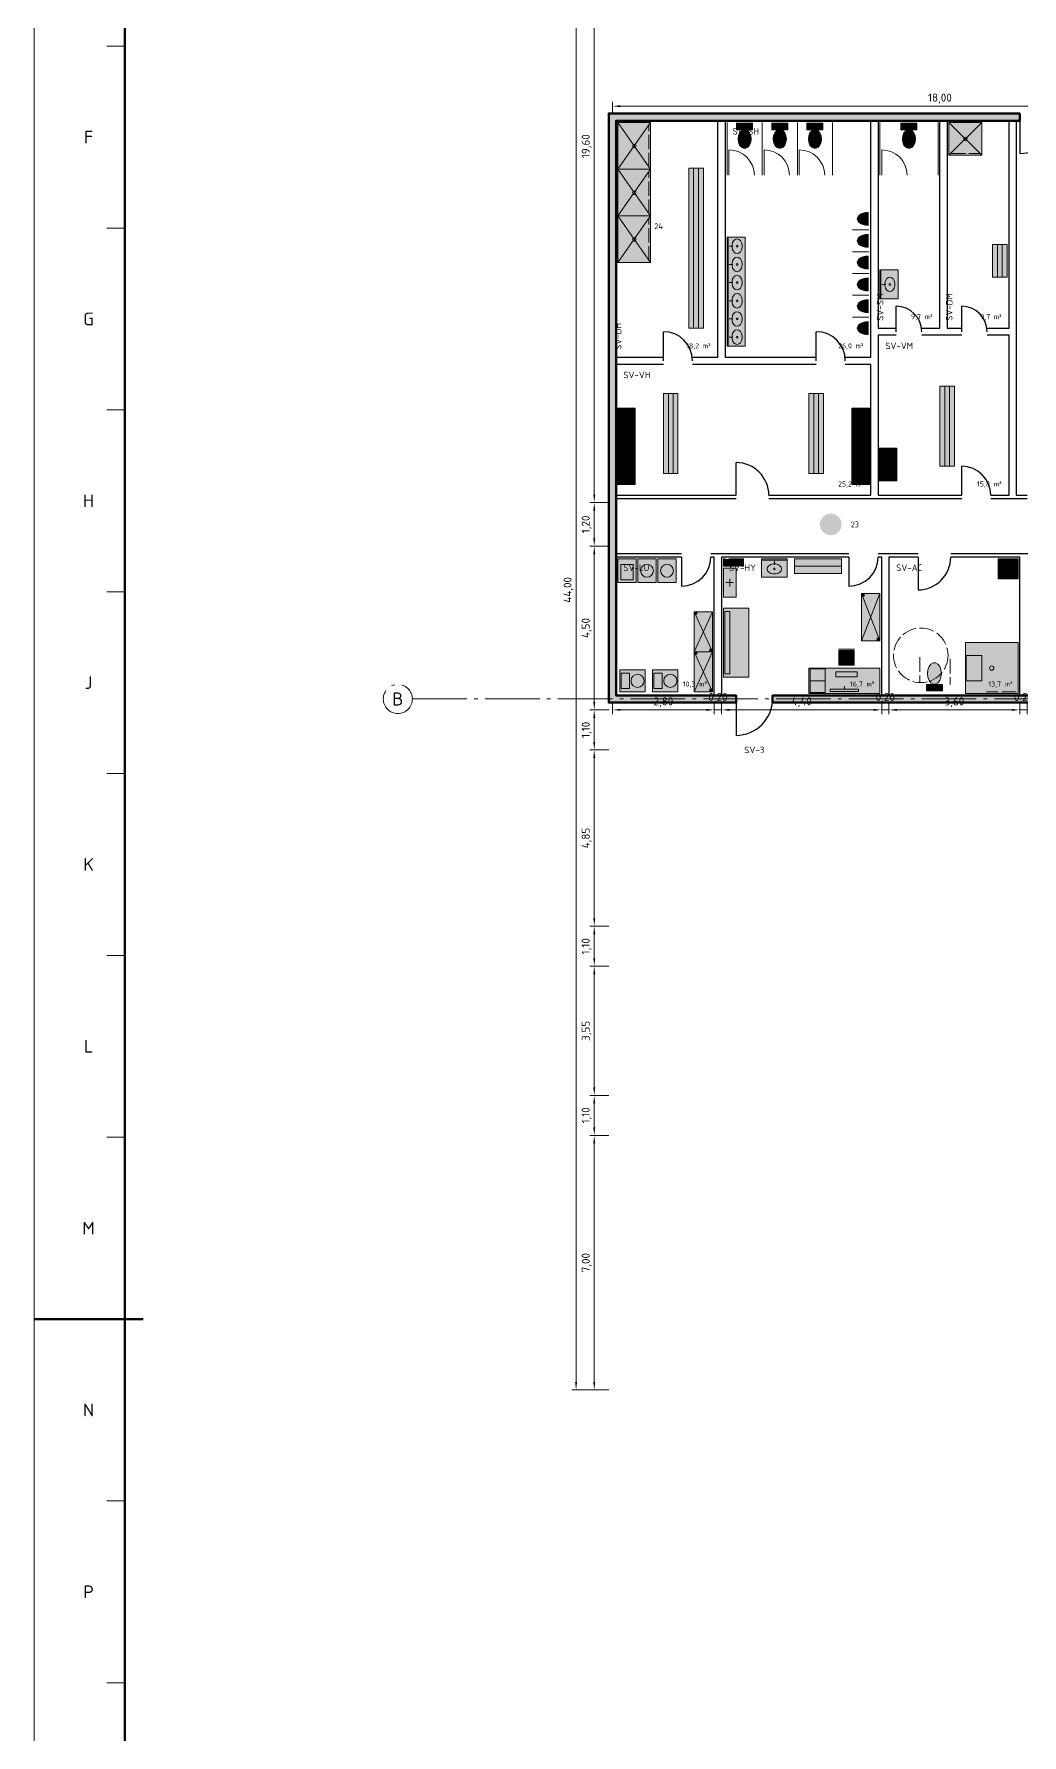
# Model space of a CAD drawing. Header units: millimetres. Extents: x 0 to 1682, y 0 to 1189.
# Drawn here: x 0 to 271.6, y 480.1 to 947.9 of the extents above; entities that cross this region are included whole.
import ezdxf
from ezdxf.enums import TextEntityAlignment as Align

# ---------------------------------------------------------------- set-up
doc = ezdxf.new("R2010")
doc.units = ezdxf.units.MM
doc.linetypes.add('IRAM-E-TRAZOS', pattern=[5, 4, -1])
doc.linetypes.add('IRAM-F-TRAZO-PUNTO', pattern=[20, 15, -2, 1, -2])
for name, color, linetype, lineweight in [('06-TEXTO', 7, 'CONTINUOUS', 25), ('07-RECUADRO', 7, 'CONTINUOUS', 70), ('08-FINA', 5, 'CONTINUOUS', 18), ('A-ABERTURA', 7, 'CONTINUOUS', 25), ('A-COTA', 7, 'CONTINUOUS', 18), ('A-EJE', 1, 'IRAM-F-TRAZO-PUNTO', 18), ('A-EQUIPO-FINO', 8, 'CONTINUOUS', 13), ('A-EQUIPO-OCULTO', 8, 'IRAM-E-TRAZOS', 13), ('A-EQUIPO-RELLENO', 9, 'CONTINUOUS', 13), ('A-LOCAL', 7, 'CONTINUOUS', 25), ('A-MURO', 7, 'CONTINUOUS', 50), ('A-SEGURIDAD', 1, 'IRAM-E-TRAZOS', 18), ('A-TEXTO', 7, 'CONTINUOUS', 18), ('S-INCENDIO', 1, 'CONTINUOUS', 25)]:
    doc.layers.add(name, color=color, linetype=linetype, lineweight=lineweight)
doc.layers.add('A-MOBILIARIO', color=8, linetype='CONTINUOUS', lineweight=18, true_color=0x50505a)
doc.styles.add('ISO3098', font='isocpeur.ttf')
doc.dimstyles.new('FLAMA-IRAM', dxfattribs={"dimtxt": 3.5, "dimasz": 3.5, "dimexe": 2, "dimexo": 1.5, "dimgap": 1, "dimtad": 1, "dimdec": 1, "dimtxsty": 'ISO3098', "dimblk": 'IRAM_FLECHA', "dimblk1": 'IRAM_FLECHA', "dimblk2": 'IRAM_FLECHA', "dimcen": 2.5, "dimclrd": 3, "dimclre": 3, "dimclrt": 3, "dimazin": 3, "dimtfac": 1, "dimtmove": 0, "dimatfit": 3, "dimlwd": 18, "dimlwe": 18})

# ---------------------------------------------------------------- blocks, each defined once
blk = doc.blocks.new('IRAM_FLECHA')
blk.add_solid([(0, 0), (-1, 0.125), (-1, -0.125)])

msp = doc.modelspace()

# ---------------------------------------------------------------- hatches: boundary and pattern name
at = {"layer": 'A-EQUIPO-RELLENO', "true_color": 0xc8e1fa}
h = msp.add_hatch(color=7, dxfattribs=at)
h.dxf.hatch_style = 1
h.paths.add_polyline_path([(169.5, 910.667), (169.5, 923.5), (160.5, 923.5), (160.5, 910.667)])
at = {"layer": 'A-EQUIPO-RELLENO', "true_color": 0xf8f8fc}
h = msp.add_hatch(color=7, dxfattribs=at)
h.dxf.hatch_style = 1
h.paths.add_polyline_path([(193.133, 921.5), (197.533, 921.5), (197.533, 923.3), (193.133, 923.3)])
h = msp.add_hatch(color=7, dxfattribs=at)
h.dxf.hatch_style = 1
h.paths.add_polyline_path([(197.133, 919), (197.025, 919.889), (196.712, 920.671), (196.233, 921.252), (195.646, 921.561), (195.021, 921.561), (194.433, 921.252), (193.954, 920.671), (193.642, 919.889), (193.533, 919), (193.642, 918.111), (193.954, 917.329), (194.433, 916.748), (195.021, 916.439), (195.646, 916.439), (196.233, 916.748), (196.712, 917.329), (197.025, 918.111), (197.133, 919)])
h = msp.add_hatch(color=7, dxfattribs=at)
h.dxf.hatch_style = 1
h.paths.add_polyline_path([(202.8, 921.5), (207.2, 921.5), (207.2, 923.3), (202.8, 923.3)])
h = msp.add_hatch(color=7, dxfattribs=at)
h.dxf.hatch_style = 1
h.paths.add_polyline_path([(206.8, 919), (206.691, 919.889), (206.379, 920.671), (205.9, 921.252), (205.313, 921.561), (204.687, 921.561), (204.1, 921.252), (203.621, 920.671), (203.309, 919.889), (203.2, 919), (203.309, 918.111), (203.621, 917.329), (204.1, 916.748), (204.687, 916.439), (205.313, 916.439), (205.9, 916.748), (206.379, 917.329), (206.691, 918.111), (206.8, 919)])
h = msp.add_hatch(color=7, dxfattribs=at)
h.dxf.hatch_style = 1
h.paths.add_polyline_path([(212.467, 921.5), (216.867, 921.5), (216.867, 923.3), (212.467, 923.3)])
h = msp.add_hatch(color=7, dxfattribs=at)
h.dxf.hatch_style = 1
h.paths.add_polyline_path([(216.467, 919), (216.358, 919.889), (216.046, 920.671), (215.567, 921.252), (214.979, 921.561), (214.354, 921.561), (213.767, 921.252), (213.288, 920.671), (212.975, 919.889), (212.867, 919), (212.975, 918.111), (213.288, 917.329), (213.767, 916.748), (214.354, 916.439), (214.979, 916.439), (215.567, 916.748), (216.046, 917.329), (216.358, 918.111), (216.467, 919)])
h = msp.add_hatch(color=7, dxfattribs=at)
h.dxf.hatch_style = 1
h.paths.add_polyline_path([(238.3, 921.5), (242.7, 921.5), (242.7, 923.3), (238.3, 923.3)])
h = msp.add_hatch(color=7, dxfattribs=at)
h.dxf.hatch_style = 1
h.paths.add_polyline_path([(242.3, 919), (242.191, 919.889), (241.879, 920.671), (241.4, 921.252), (240.813, 921.561), (240.187, 921.561), (239.6, 921.252), (239.121, 920.671), (238.809, 919.889), (238.7, 919), (238.809, 918.111), (239.121, 917.329), (239.6, 916.748), (240.187, 916.439), (240.813, 916.439), (241.4, 916.748), (241.879, 917.329), (242.191, 918.111), (242.3, 919)])
at = {"layer": 'A-EQUIPO-RELLENO', "true_color": 0xc8e1fa}
h = msp.add_hatch(color=7, dxfattribs=at)
h.dxf.hatch_style = 1
h.paths.add_polyline_path([(251.5, 914.5), (260.5, 914.5), (260.5, 923.5), (251.5, 923.5)])
h = msp.add_hatch(color=7, dxfattribs=at)
h.dxf.hatch_style = 1
h.paths.add_polyline_path([(169.5, 897.833), (169.5, 910.667), (160.5, 910.667), (160.5, 897.833)])
at = {"layer": 'A-EQUIPO-RELLENO', "true_color": 0xeedec0}
h = msp.add_hatch(color=7, dxfattribs=at)
h.dxf.hatch_style = 1
h.paths.add_polyline_path([(180, 911), (180, 867), (184, 867), (184, 911)])
at = {"layer": 'A-EQUIPO-RELLENO', "true_color": 0xf8f8fc}
h = msp.add_hatch(color=7, dxfattribs=at)
h.dxf.hatch_style = 1
h.paths.add_polyline_path([(229.3, 895.2), (228.524, 895.261), (227.8, 895.441), (227.179, 895.727), (226.702, 896.1), (226.402, 896.534), (226.3, 897), (226.402, 897.466), (226.702, 897.9), (227.179, 898.273), (227.8, 898.559), (228.524, 898.739), (229.3, 898.8)])
at = {"layer": 'A-EQUIPO-RELLENO', "true_color": 0xc8e1fa}
h = msp.add_hatch(color=7, dxfattribs=at)
h.dxf.hatch_style = 1
h.paths.add_polyline_path([(169.5, 885), (169.5, 897.833), (160.5, 897.833), (160.5, 885)])
at = {"layer": 'A-EQUIPO-RELLENO', "true_color": 0xf8f8fc}
h = msp.add_hatch(color=7, dxfattribs=at)
h.dxf.hatch_style = 1
h.paths.add_polyline_path([(195.5, 862), (195.5, 892), (190.5, 892), (190.5, 862)])
h = msp.add_hatch(color=7, dxfattribs=at)
h.dxf.hatch_style = 1
h.paths.add_polyline_path([(229.3, 889.2), (228.524, 889.261), (227.8, 889.441), (227.179, 889.727), (226.702, 890.1), (226.402, 890.534), (226.3, 891), (226.402, 891.466), (226.702, 891.9), (227.179, 892.273), (227.8, 892.559), (228.524, 892.739), (229.3, 892.8)])
at = {"layer": 'A-EQUIPO-RELLENO', "true_color": 0xeedec0}
h = msp.add_hatch(color=7, dxfattribs=at)
h.dxf.hatch_style = 1
h.paths.add_polyline_path([(263.5, 890), (263.5, 881), (267.5, 881), (267.5, 890)])
at = {"layer": 'A-EQUIPO-RELLENO', "true_color": 0xf8f8fc}
h = msp.add_hatch(color=7, dxfattribs=at)
h.dxf.hatch_style = 1
h.paths.add_polyline_path([(229.3, 883.2), (228.524, 883.261), (227.8, 883.441), (227.179, 883.727), (226.702, 884.1), (226.402, 884.534), (226.3, 885), (226.402, 885.466), (226.702, 885.9), (227.179, 886.273), (227.8, 886.559), (228.524, 886.739), (229.3, 886.8)])
h = msp.add_hatch(color=7, dxfattribs=at)
h.dxf.hatch_style = 1
h.paths.add_polyline_path([(229.3, 877.2), (228.524, 877.261), (227.8, 877.441), (227.179, 877.727), (226.702, 878.1), (226.402, 878.534), (226.3, 879), (226.402, 879.466), (226.702, 879.9), (227.179, 880.273), (227.8, 880.559), (228.524, 880.739), (229.3, 880.8)])
h = msp.add_hatch(color=7, dxfattribs=at)
h.dxf.hatch_style = 1
h.paths.add_polyline_path([(237.5, 875), (237.5, 883), (232.5, 883), (232.5, 875)])
h = msp.add_hatch(color=7, dxfattribs=at)
h.dxf.hatch_style = 1
h.paths.add_polyline_path([(229.3, 871.2), (228.524, 871.261), (227.8, 871.441), (227.179, 871.727), (226.702, 872.1), (226.402, 872.534), (226.3, 873), (226.402, 873.466), (226.702, 873.9), (227.179, 874.273), (227.8, 874.559), (228.524, 874.739), (229.3, 874.8)])
h = msp.add_hatch(color=7, dxfattribs=at)
h.dxf.hatch_style = 1
h.paths.add_polyline_path([(229.3, 865.2), (228.524, 865.261), (227.8, 865.441), (227.179, 865.727), (226.702, 866.1), (226.402, 866.534), (226.3, 867), (226.402, 867.466), (226.702, 867.9), (227.179, 868.273), (227.8, 868.559), (228.524, 868.739), (229.3, 868.8)])
at = {"layer": 'A-EQUIPO-RELLENO', "true_color": 0xeedec0}
h = msp.add_hatch(color=7, dxfattribs=at)
h.dxf.hatch_style = 1
h.paths.add_polyline_path([(177, 827), (177, 849), (173, 849), (173, 827)])
h = msp.add_hatch(color=7, dxfattribs=at)
h.dxf.hatch_style = 1
h.paths.add_polyline_path([(213, 849), (213, 827), (217, 827), (217, 849)])
h = msp.add_hatch(color=7, dxfattribs=at)
h.dxf.hatch_style = 1
h.paths.add_polyline_path([(249, 851), (249, 829), (253, 829), (253, 851)])
at = {"layer": 'A-EQUIPO-RELLENO', "true_color": 0xeeeeee}
h = msp.add_hatch(color=7, dxfattribs=at)
h.dxf.hatch_style = 1
h.paths.add_polyline_path([(165.2, 842), (165.2, 845), (160.2, 845), (160.2, 842)])
h = msp.add_hatch(color=7, dxfattribs=at)
h.dxf.hatch_style = 1
h.paths.add_polyline_path([(165.2, 839), (165.2, 842), (160.2, 842), (160.2, 839)])
h = msp.add_hatch(color=7, dxfattribs=at)
h.dxf.hatch_style = 1
h.paths.add_polyline_path([(224.8, 845), (224.8, 842), (229.8, 842), (229.8, 845)])
h = msp.add_hatch(color=7, dxfattribs=at)
h.dxf.hatch_style = 1
h.paths.add_polyline_path([(224.8, 842), (224.8, 839), (229.8, 839), (229.8, 842)])
h = msp.add_hatch(color=7, dxfattribs=at)
h.dxf.hatch_style = 1
h.paths.add_polyline_path([(165.2, 836), (165.2, 839), (160.2, 839), (160.2, 836)])
h = msp.add_hatch(color=7, dxfattribs=at)
h.dxf.hatch_style = 1
h.paths.add_polyline_path([(224.8, 839), (224.8, 836), (229.8, 836), (229.8, 839)])
h = msp.add_hatch(color=7, dxfattribs=at)
h.dxf.hatch_style = 1
h.paths.add_polyline_path([(165.2, 833), (165.2, 836), (160.2, 836), (160.2, 833)])
h = msp.add_hatch(color=7, dxfattribs=at)
h.dxf.hatch_style = 1
h.paths.add_polyline_path([(165.2, 830), (165.2, 833), (160.2, 833), (160.2, 830)])
h = msp.add_hatch(color=7, dxfattribs=at)
h.dxf.hatch_style = 1
h.paths.add_polyline_path([(224.8, 836), (224.8, 833), (229.8, 833), (229.8, 836)])
h = msp.add_hatch(color=7, dxfattribs=at)
h.dxf.hatch_style = 1
h.paths.add_polyline_path([(224.8, 833), (224.8, 830), (229.8, 830), (229.8, 833)])
h = msp.add_hatch(color=7, dxfattribs=at)
h.dxf.hatch_style = 1
h.paths.add_polyline_path([(237.2, 831), (237.2, 834), (232.2, 834), (232.2, 831)])
h = msp.add_hatch(color=7, dxfattribs=at)
h.dxf.hatch_style = 1
h.paths.add_polyline_path([(165.2, 827), (165.2, 830), (160.2, 830), (160.2, 827)])
h = msp.add_hatch(color=7, dxfattribs=at)
h.dxf.hatch_style = 1
h.paths.add_polyline_path([(224.8, 830), (224.8, 827), (229.8, 827), (229.8, 830)])
h = msp.add_hatch(color=7, dxfattribs=at)
h.dxf.hatch_style = 1
h.paths.add_polyline_path([(237.2, 828), (237.2, 831), (232.2, 831), (232.2, 828)])
h = msp.add_hatch(color=7, dxfattribs=at)
h.dxf.hatch_style = 1
h.paths.add_polyline_path([(237.2, 825), (237.2, 828), (232.2, 828), (232.2, 825)])
h = msp.add_hatch(color=7, dxfattribs=at)
h.dxf.hatch_style = 1
h.paths.add_polyline_path([(165.2, 824), (165.2, 827), (160.2, 827), (160.2, 824)])
h = msp.add_hatch(color=7, dxfattribs=at)
h.dxf.hatch_style = 1
h.paths.add_polyline_path([(224.8, 827), (224.8, 824), (229.8, 824), (229.8, 827)])
at = {"layer": 'A-EQUIPO-RELLENO', "true_color": 0xf8f8fc}
h = msp.add_hatch(color=7, dxfattribs=at)
h.dxf.hatch_style = 1
h.paths.add_polyline_path([(160.5, 797), (165.5, 797), (165.5, 803.5), (160.5, 803.5)])
at = {"layer": 'A-EQUIPO-RELLENO', "true_color": 0xffffff}
h = msp.add_hatch(color=7, dxfattribs=at)
h.dxf.hatch_style = 1
h.paths.add_polyline_path([(166, 797), (171, 797), (171, 803.5), (166, 803.5)])
h = msp.add_hatch(color=7, dxfattribs=at)
h.dxf.hatch_style = 1
h.paths.add_polyline_path([(171.5, 797), (176.5, 797), (176.5, 803.5), (171.5, 803.5)])
at = {"layer": 'A-EQUIPO-RELLENO', "true_color": 0xd6ecd6}
h = msp.add_hatch(color=7, dxfattribs=at)
h.dxf.hatch_style = 1
h.paths.add_polyline_path([(195, 801.5), (195, 803.5), (189.5, 803.5), (189.5, 801.5)])
h = msp.add_hatch(color=7, dxfattribs=at)
h.dxf.hatch_style = 1
h.paths.add_polyline_path([(193, 793), (193, 801), (189.5, 801), (189.5, 793)])
at = {"layer": 'A-EQUIPO-RELLENO', "true_color": 0xf8f8fc}
h = msp.add_hatch(color=7, dxfattribs=at)
h.dxf.hatch_style = 1
h.paths.add_polyline_path([(200, 798.5), (207, 798.5), (207, 803.5), (200, 803.5)])
at = {"layer": 'A-EQUIPO-RELLENO', "true_color": 0xeeeeee}
h = msp.add_hatch(color=7, dxfattribs=at)
h.dxf.hatch_style = 1
h.paths.add_polyline_path([(209, 799.5), (222, 799.5), (222, 803.5), (209, 803.5)])
at = {"layer": 'A-EQUIPO-RELLENO', "true_color": 0xf8f8fc}
h = msp.add_hatch(color=7, dxfattribs=at)
h.dxf.hatch_style = 1
h.paths.add_polyline_path([(265, 798), (270.5, 798), (270.5, 803.5), (265, 803.5)])
at = {"layer": 'A-EQUIPO-RELLENO', "true_color": 0xeeeeee}
h = msp.add_hatch(color=7, dxfattribs=at)
h.dxf.hatch_style = 1
h.paths.add_polyline_path([(227.5, 794), (227.5, 781), (232.5, 781), (232.5, 794)])
at = {"layer": 'A-EQUIPO-RELLENO', "true_color": 0x969ba0}
h = msp.add_hatch(color=7, dxfattribs=at)
h.dxf.hatch_style = 1
h.paths.add_polyline_path([(227.6, 793.9), (227.6, 793.3), (228.2, 793.3), (228.2, 793.9)])
at = {"layer": 'A-EQUIPO-RELLENO', "true_color": 0xeeeeee}
h = msp.add_hatch(color=7, dxfattribs=at)
h.dxf.hatch_style = 1
h.paths.add_polyline_path([(181.5, 789), (181.5, 778), (186.5, 778), (186.5, 789)])
at = {"layer": 'A-EQUIPO-RELLENO', "true_color": 0x969ba0}
h = msp.add_hatch(color=7, dxfattribs=at)
h.dxf.hatch_style = 1
h.paths.add_polyline_path([(181.6, 788.9), (181.6, 788.3), (182.2, 788.3), (182.2, 788.9)])
at = {"layer": 'A-EQUIPO-RELLENO', "true_color": 0xffffff}
h = msp.add_hatch(color=7, dxfattribs=at)
h.dxf.hatch_style = 1
h.paths.add_polyline_path([(196.5, 771), (196.5, 790), (189.5, 790), (189.5, 771)])
at = {"layer": 'A-EQUIPO-RELLENO', "true_color": 0x969ba0}
h = msp.add_hatch(color=7, dxfattribs=at)
h.dxf.hatch_style = 1
h.paths.add_polyline_path([(231.8, 781.7), (231.8, 781.1), (232.4, 781.1), (232.4, 781.7)])
at = {"layer": 'A-EQUIPO-RELLENO', "true_color": 0xeeeeee}
h = msp.add_hatch(color=7, dxfattribs=at)
h.dxf.hatch_style = 1
h.paths.add_polyline_path([(181.5, 778), (181.5, 767), (186.5, 767), (186.5, 778)])
at = {"layer": 'A-EQUIPO-RELLENO', "true_color": 0x969ba0}
h = msp.add_hatch(color=7, dxfattribs=at)
h.dxf.hatch_style = 1
h.paths.add_polyline_path([(181.6, 777.9), (181.6, 777.3), (182.2, 777.3), (182.2, 777.9)])
h = msp.add_hatch(color=7, dxfattribs=at)
h.dxf.hatch_style = 1
h.paths.add_polyline_path([(185.8, 778.7), (185.8, 778.1), (186.4, 778.1), (186.4, 778.7)])
at = {"layer": 'A-EQUIPO-RELLENO', "true_color": 0xd6e2f0}
h = msp.add_hatch(color=7, dxfattribs=at)
h.dxf.hatch_style = 1
h.paths.add_polyline_path([(221.235, 778.3), (225.435, 778.3), (225.435, 774.3), (221.235, 774.3)])
at = {"layer": 'A-EQUIPO-RELLENO', "true_color": 0xc8e1fa}
h = msp.add_hatch(color=7, dxfattribs=at)
h.dxf.hatch_style = 1
h.paths.add_polyline_path([(270.5, 780.5), (256, 780.5), (256, 766.5), (270.5, 766.5)])
at = {"layer": 'A-EQUIPO-RELLENO', "true_color": 0xfff0c8}
h = msp.add_hatch(color=7, dxfattribs=at)
h.dxf.hatch_style = 1
h.paths.add_polyline_path([(168, 773), (161, 773), (161, 767), (168, 767)])
h = msp.add_hatch(color=7, dxfattribs=at)
h.dxf.hatch_style = 1
h.paths.add_polyline_path([(177, 773), (170, 773), (170, 767), (177, 767)])
at = {"layer": 'A-EQUIPO-RELLENO', "true_color": 0xeedec0}
h = msp.add_hatch(color=7, dxfattribs=at)
h.dxf.hatch_style = 1
h.paths.add_polyline_path([(232.5, 773.5), (213, 773.5), (213, 766.5), (232.5, 766.5)])
at = {"layer": 'A-EQUIPO-RELLENO', "true_color": 0xf8f8fc}
h = msp.add_hatch(color=7, dxfattribs=at)
h.dxf.hatch_style = 1
h.paths.add_polyline_path([(245.6, 772), (245.715, 770.974), (246.045, 770.072), (246.55, 769.402), (247.17, 769.046), (247.83, 769.046), (248.45, 769.402), (248.955, 770.072), (249.285, 770.974), (249.4, 772), (249.285, 773.026), (248.955, 773.928), (248.45, 774.598), (247.83, 774.954), (247.17, 774.954), (246.55, 774.598), (246.045, 773.928), (245.715, 773.026), (245.6, 772)])
at = {"layer": 'A-EQUIPO-RELLENO', "true_color": 0x969ba0}
h = msp.add_hatch(color=7, dxfattribs=at)
h.dxf.hatch_style = 1
h.paths.add_polyline_path([(185.8, 767.7), (185.8, 767.1), (186.4, 767.1), (186.4, 767.7)])
at = {"layer": 'A-EQUIPO-RELLENO', "true_color": 0xf8f8fc}
h = msp.add_hatch(color=7, dxfattribs=at)
h.dxf.hatch_style = 1
h.paths.add_polyline_path([(249.7, 769), (245.3, 769), (245.3, 767.2), (249.7, 767.2)])
at = {"layer": 'A-MURO', "true_color": 0x464646}
h = msp.add_hatch(color=7, dxfattribs=at)
h.dxf.hatch_style = 1
h.paths.add_polyline_path([(271, 926), (271, 924), (160, 924), (160, 766), (193, 766), (193, 764), (158, 764), (158, 926)])
h = msp.add_hatch(color=7, dxfattribs=at)
h.dxf.hatch_style = 1
h.paths.add_polyline_path([(297, 766), (297, 764), (203, 764), (203, 766)])
at = {"layer": 'S-INCENDIO', "true_color": 0xd20000}
h = msp.add_hatch(color=7, dxfattribs=at)
h.dxf.hatch_style = 1
h.paths.add_polyline_path([(168, 895), (167.772, 896.148), (167.121, 897.121), (166.148, 897.772), (165, 898), (163.852, 897.772), (162.879, 897.121), (162.228, 896.148), (162, 895), (162.228, 893.852), (162.879, 892.879), (163.852, 892.228), (165, 892), (166.148, 892.228), (167.121, 892.879), (167.772, 893.852)])
h = msp.add_hatch(color=7, dxfattribs=at)
h.dxf.hatch_style = 1
h.paths.add_polyline_path([(222, 813), (221.772, 814.148), (221.121, 815.121), (220.148, 815.772), (219, 816), (217.852, 815.772), (216.879, 815.121), (216.228, 814.148), (216, 813), (216.228, 811.852), (216.879, 810.879), (217.852, 810.228), (219, 810), (220.148, 810.228), (221.121, 810.879), (221.772, 811.852)])

# ---------------------------------------------------------------- linework, layer by layer
at = {"layer": '07-RECUADRO'}
msp.add_line((0, 594.5), (30, 594.5), dxfattribs=at)
msp.add_lwpolyline([(25, 10), (1672, 10), (1672, 1179), (25, 1179)], close=True, dxfattribs=at)
at = {"layer": '08-FINA'}
for p, q in [((25, 944.5), (20, 944.5)), ((25, 894.5), (20, 894.5)), ((25, 844.5), (20, 844.5)), ((25, 794.5), (20, 794.5)), ((25, 744.5), (20, 744.5)), ((25, 694.5), (20, 694.5)), ((25, 644.5), (20, 644.5)), ((25, 544.5), (20, 544.5)), ((25, 494.5), (20, 494.5))]:
    msp.add_line(p, q, dxfattribs=at)
msp.add_lwpolyline([(0, 0), (1682, 0), (1682, 1189), (0, 1189)], close=True, dxfattribs=at)
at = {"layer": 'A-ABERTURA'}
for p, q in [((271, 925), (271, 915)), ((237, 866), (237, 873)), ((255, 866), (255, 873)), ((173, 858), (173, 866)), ((215, 858), (215, 866)), ((193, 821), (193, 830)), ((255, 821), (255, 829)), ((178, 804), (178, 796)), ((224, 804), (224, 796)), ((243, 804), (243, 795)), ((193, 765), (193, 755))]:
    msp.add_line(p, q, dxfattribs=at)
for centre, radius, start, end in [((271, 925), 10, 270, 360), ((237, 866), 7, 0, 90), ((255, 866), 7, 0, 90), ((173, 858), 8, 0, 90), ((215, 858), 8, 0, 90), ((193, 821), 9, 0, 90), ((255, 821), 8, 0, 90), ((178, 804), 8, 270, 360), ((224, 804), 8, 270, 360), ((243, 804), 9, 270, 360), ((193, 765), 10, 270, 360)]:
    msp.add_arc(centre, radius, start, end, dxfattribs=at)
at = {"layer": 'A-EJE'}
msp.add_line((104, 765), (1264, 765), dxfattribs=at)
msp.add_circle((100, 765), 4, dxfattribs=at)
at = {"layer": 'A-EQUIPO-FINO'}
for p, q in [((169.5, 910.667), (160.5, 923.5)), ((160.5, 910.667), (169.5, 923.5)), ((251.5, 914.5), (260.5, 923.5)), ((251.5, 923.5), (260.5, 914.5)), ((191, 909), (191, 916)), ((200.667, 909), (200.667, 916)), ((210.333, 909), (210.333, 916)), ((233, 909), (233, 916)), ((169.5, 897.833), (160.5, 910.667)), ((160.5, 897.833), (169.5, 910.667)), ((181.32, 910.8), (181.32, 867.2)), ((182.64, 910.8), (182.64, 867.2)), ((169.5, 885), (160.5, 897.833)), ((160.5, 885), (169.5, 897.833)), ((190.8, 862), (190.8, 892)), ((192.1, 889.5), (191.1, 889.5)), ((264.82, 889.8), (264.82, 881.2)), ((266.14, 889.8), (266.14, 881.2)), ((192.1, 884.5), (191.1, 884.5)), ((192.1, 879.5), (191.1, 879.5)), ((232.8, 875), (232.8, 883)), ((234.1, 879), (233.1, 879)), ((192.1, 874.5), (191.1, 874.5)), ((192.1, 869.5), (191.1, 869.5)), ((192.1, 864.5), (191.1, 864.5)), ((174.36, 827.2), (174.36, 848.8)), ((175.68, 827.2), (175.68, 848.8)), ((214.32, 848.8), (214.32, 827.2)), ((215.64, 848.8), (215.64, 827.2)), ((250.32, 850.8), (250.32, 829.2)), ((251.64, 850.8), (251.64, 829.2)), ((161.867, 842), (161.867, 842.75)), ((163.533, 842), (163.533, 842.75)), ((164.9, 844.4), (164.3, 844.4)), ((225.1, 842.6), (225.7, 842.6)), ((226.467, 845), (226.467, 844.25)), ((226.467, 842), (226.467, 841.25)), ((228.133, 845), (228.133, 844.25)), ((228.133, 842), (228.133, 841.25)), ((161.867, 839), (161.867, 839.75)), ((163.533, 839), (163.533, 839.75)), ((164.9, 841.4), (164.3, 841.4)), ((164.9, 838.4), (164.3, 838.4)), ((225.1, 839.6), (225.7, 839.6)), ((226.467, 839), (226.467, 838.25)), ((228.133, 839), (228.133, 838.25)), ((161.867, 836), (161.867, 836.75)), ((161.867, 833), (161.867, 833.75)), ((163.533, 836), (163.533, 836.75)), ((163.533, 833), (163.533, 833.75)), ((164.9, 835.4), (164.3, 835.4)), ((225.1, 836.6), (225.7, 836.6)), ((225.1, 833.6), (225.7, 833.6)), ((226.467, 836), (226.467, 835.25)), ((226.467, 833), (226.467, 832.25)), ((228.133, 836), (228.133, 835.25)), ((228.133, 833), (228.133, 832.25)), ((236.9, 833.4), (236.3, 833.4)), ((161.867, 830), (161.867, 830.75)), ((163.533, 830), (163.533, 830.75)), ((164.9, 832.4), (164.3, 832.4)), ((164.9, 829.4), (164.3, 829.4)), ((225.1, 830.6), (225.7, 830.6)), ((226.467, 830), (226.467, 829.25)), ((228.133, 830), (228.133, 829.25)), ((233.867, 831), (233.867, 831.75)), ((233.867, 828), (233.867, 828.75)), ((235.533, 831), (235.533, 831.75)), ((235.533, 828), (235.533, 828.75)), ((236.9, 830.4), (236.3, 830.4)), ((161.867, 827), (161.867, 827.75)), ((161.867, 824), (161.867, 824.75)), ((163.533, 827), (163.533, 827.75)), ((163.533, 824), (163.533, 824.75)), ((164.9, 826.4), (164.3, 826.4)), ((225.1, 827.6), (225.7, 827.6)), ((225.1, 824.6), (225.7, 824.6)), ((226.467, 827), (226.467, 826.25)), ((228.133, 827), (228.133, 826.25)), ((233.867, 825), (233.867, 825.75)), ((235.533, 825), (235.533, 825.75)), ((236.9, 827.4), (236.3, 827.4)), ((200, 803.2), (207, 803.2)), ((203.5, 801.9), (203.5, 802.9)), ((209, 801.5), (222, 801.5)), ((265, 803.2), (270.5, 803.2)), ((267.75, 801.74), (267.75, 802.9)), ((227.5, 794), (232.5, 781)), ((232.5, 794), (227.5, 781)), ((181.5, 789), (186.5, 778)), ((186.5, 789), (181.5, 778)), ((181.5, 778), (186.5, 767)), ((186.5, 778), (181.5, 767)), ((217.5, 770), (213.3, 770))]:
    msp.add_line(p, q, dxfattribs=at)
for points in [[(161.3, 797.8), (164.7, 797.8), (164.7, 802), (161.3, 802)], [(227.5, 794), (227.5, 781), (232.5, 781), (232.5, 794)], [(227.6, 793.9), (227.6, 793.3), (228.2, 793.3), (228.2, 793.9)], [(181.5, 789), (181.5, 778), (186.5, 778), (186.5, 789)], [(181.6, 788.9), (181.6, 788.3), (182.2, 788.3), (182.2, 788.9)], [(191.25, 771.95), (191.25, 789.05), (189.85, 789.05), (189.85, 771.95)], [(231.8, 781.7), (231.8, 781.1), (232.4, 781.1), (232.4, 781.7)], [(181.5, 778), (181.5, 767), (186.5, 767), (186.5, 778)], [(181.6, 777.9), (181.6, 777.3), (182.2, 777.3), (182.2, 777.9)], [(185.8, 778.7), (185.8, 778.1), (186.4, 778.1), (186.4, 778.7)], [(163.66, 772.1), (161.35, 772.1), (161.35, 767.9), (163.66, 767.9)], [(172.66, 772.1), (170.35, 772.1), (170.35, 767.9), (172.66, 767.9)], [(217.5, 773.3), (213.3, 773.3), (213.3, 766.8), (217.5, 766.8)], [(226.26, 772.5), (220.41, 772.5), (220.41, 771.1), (226.26, 771.1)], [(185.8, 767.7), (185.8, 767.1), (186.4, 767.1), (186.4, 767.7)]]:
    msp.add_lwpolyline(points, close=True, dxfattribs=at)
for centre, radius in [((165, 917.083), 0.5), ((195.333, 918.8), 1), ((205, 918.8), 1), ((214.667, 918.8), 1), ((240.5, 918.8), 1), ((256, 919), 0.5), ((165, 904.25), 0.5), ((228, 897), 0.3), ((165, 891.417), 0.5), ((193.25, 889.5), 0.25), ((228, 891), 0.3), ((193.25, 884.5), 0.25), ((228, 885), 0.3), ((193.25, 879.5), 0.25), ((193.25, 874.5), 0.25), ((228, 879), 0.3), ((235.25, 879), 0.25), ((228, 873), 0.3), ((193.25, 869.5), 0.25), ((228, 867), 0.3), ((193.25, 864.5), 0.25), ((168.5, 800.25), 1.76), ((174, 800.25), 1.76), ((203.5, 800.75), 0.25), ((267.75, 800.475), 0.25), ((165.9, 770), 1.8), ((174.9, 770), 1.8), ((263.25, 773.5), 0.6)]:
    msp.add_circle(centre, radius, dxfattribs=at)
for centre in [(191, 909), (200.667, 909), (210.333, 909), (233, 909)]:
    msp.add_arc(centre, 7, 0, 90, dxfattribs=at)
at = {"layer": 'A-EQUIPO-OCULTO'}
for p, q in [((169, 911.167), (169, 923)), ((252, 915), (260, 915)), ((169, 898.333), (169, 910.167)), ((169, 885.5), (169, 897.333)), ((270, 780.5), (256.5, 780.5))]:
    msp.add_line(p, q, dxfattribs=at)
msp.add_circle((243.75, 777), 7.5, dxfattribs=at)
at = {"layer": 'A-LOCAL'}
for p, q in [((188, 924), (160, 924)), ((160, 924), (160, 859)), ((188, 859), (188, 924)), ((230, 924), (190, 924)), ((190, 924), (190, 859)), ((230, 859), (230, 924)), ((249, 924), (232, 924)), ((232, 924), (232, 867)), ((249, 867), (249, 924)), ((268, 924), (251, 924)), ((251, 924), (251, 867)), ((268, 867), (268, 924)), ((271, 924), (270, 924)), ((270, 924), (270, 821)), ((232, 867), (237, 867)), ((244, 867), (249, 867)), ((251, 867), (255, 867)), ((262, 867), (268, 867)), ((237, 865), (232, 865)), ((232, 865), (232, 821)), ((255, 865), (244, 865)), ((268, 865), (262, 865)), ((268, 821), (268, 865)), ((160, 859), (173, 859)), ((173, 857), (160, 857)), ((160, 857), (160, 821)), ((181, 859), (188, 859)), ((215, 857), (181, 857)), ((190, 859), (215, 859)), ((223, 859), (230, 859)), ((230, 857), (223, 857)), ((230, 821), (230, 857)), ((160, 821), (193, 821)), ((193, 820), (160, 820)), ((160, 820), (160, 805)), ((202, 821), (230, 821)), ((255, 820), (202, 820)), ((232, 821), (255, 821)), ((263, 821), (268, 821)), ((273, 820), (263, 820)), ((270, 821), (273, 821)), ((160, 805), (178, 805)), ((186, 805), (224, 805)), ((232, 805), (243, 805)), ((252, 805), (285, 805)), ((178, 804), (160, 804)), ((160, 804), (160, 766)), ((187, 804), (186, 804)), ((187, 766), (187, 804)), ((224, 804), (189, 804)), ((189, 804), (189, 766)), ((233, 804), (232, 804)), ((233, 766), (233, 804)), ((243, 804), (235, 804)), ((235, 804), (235, 766)), ((271, 804), (252, 804)), ((271, 766), (271, 804)), ((160, 766), (187, 766)), ((189, 766), (193, 766)), ((203, 766), (233, 766)), ((235, 766), (271, 766))]:
    msp.add_line(p, q, dxfattribs=at)
at = {"layer": 'A-MOBILIARIO'}
for p, q in [((190.5, 909), (190.5, 923.5)), ((200.167, 909), (200.167, 923.5)), ((200.167, 909), (200.167, 923.5)), ((209.833, 909), (209.833, 923.5)), ((209.833, 909), (209.833, 923.5)), ((219.5, 909), (219.5, 923.5)), ((232.5, 909), (232.5, 923.5)), ((248.5, 909), (248.5, 923.5)), ((229.5, 894), (225, 894)), ((229.5, 888), (225, 888)), ((229.5, 882), (225, 882)), ((229.5, 876), (225, 876)), ((229.5, 870), (225, 870)), ((192.3, 797), (190.2, 797)), ((191.25, 795.95), (191.25, 798.05)), ((225.535, 778.7), (221.135, 778.7)), ((222.75, 767.7), (222.75, 768.5))]:
    msp.add_line(p, q, dxfattribs=at)
for points in [[(169.5, 910.667), (169.5, 923.5), (160.5, 923.5), (160.5, 910.667)], [(193.133, 921.5), (197.533, 921.5), (197.533, 923.3), (193.133, 923.3)], [(197.133, 919), (197.025, 919.889), (196.712, 920.671), (196.233, 921.252), (195.646, 921.561), (195.021, 921.561), (194.433, 921.252), (193.954, 920.671), (193.642, 919.889), (193.533, 919), (193.642, 918.111), (193.954, 917.329), (194.433, 916.748), (195.021, 916.439), (195.646, 916.439), (196.233, 916.748), (196.712, 917.329), (197.025, 918.111), (197.133, 919)], [(202.8, 921.5), (207.2, 921.5), (207.2, 923.3), (202.8, 923.3)], [(206.8, 919), (206.691, 919.889), (206.379, 920.671), (205.9, 921.252), (205.313, 921.561), (204.687, 921.561), (204.1, 921.252), (203.621, 920.671), (203.309, 919.889), (203.2, 919), (203.309, 918.111), (203.621, 917.329), (204.1, 916.748), (204.687, 916.439), (205.313, 916.439), (205.9, 916.748), (206.379, 917.329), (206.691, 918.111), (206.8, 919)], [(212.467, 921.5), (216.867, 921.5), (216.867, 923.3), (212.467, 923.3)], [(216.467, 919), (216.358, 919.889), (216.046, 920.671), (215.567, 921.252), (214.979, 921.561), (214.354, 921.561), (213.767, 921.252), (213.288, 920.671), (212.975, 919.889), (212.867, 919), (212.975, 918.111), (213.288, 917.329), (213.767, 916.748), (214.354, 916.439), (214.979, 916.439), (215.567, 916.748), (216.046, 917.329), (216.358, 918.111), (216.467, 919)], [(238.3, 921.5), (242.7, 921.5), (242.7, 923.3), (238.3, 923.3)], [(242.3, 919), (242.191, 919.889), (241.879, 920.671), (241.4, 921.252), (240.813, 921.561), (240.187, 921.561), (239.6, 921.252), (239.121, 920.671), (238.809, 919.889), (238.7, 919), (238.809, 918.111), (239.121, 917.329), (239.6, 916.748), (240.187, 916.439), (240.813, 916.439), (241.4, 916.748), (241.879, 917.329), (242.191, 918.111), (242.3, 919)], [(251.5, 914.5), (260.5, 914.5), (260.5, 923.5), (251.5, 923.5)], [(169.5, 897.833), (169.5, 910.667), (160.5, 910.667), (160.5, 897.833)], [(180, 911), (180, 867), (184, 867), (184, 911)], [(229.3, 895.2), (228.524, 895.261), (227.8, 895.441), (227.179, 895.727), (226.702, 896.1), (226.402, 896.534), (226.3, 897), (226.402, 897.466), (226.702, 897.9), (227.179, 898.273), (227.8, 898.559), (228.524, 898.739), (229.3, 898.8)], [(169.5, 885), (169.5, 897.833), (160.5, 897.833), (160.5, 885)], [(195.5, 862), (195.5, 892), (190.5, 892), (190.5, 862)], [(193.25, 891.5), (192.771, 891.379), (192.35, 891.032), (192.038, 890.5), (191.871, 889.847), (191.871, 889.153), (192.038, 888.5), (192.35, 887.968), (192.771, 887.621), (193.25, 887.5), (193.729, 887.621), (194.15, 887.968), (194.462, 888.5), (194.629, 889.153), (194.629, 889.847), (194.462, 890.5), (194.15, 891.032), (193.729, 891.379), (193.25, 891.5)], [(229.3, 889.2), (228.524, 889.261), (227.8, 889.441), (227.179, 889.727), (226.702, 890.1), (226.402, 890.534), (226.3, 891), (226.402, 891.466), (226.702, 891.9), (227.179, 892.273), (227.8, 892.559), (228.524, 892.739), (229.3, 892.8)], [(263.5, 890), (263.5, 881), (267.5, 881), (267.5, 890)], [(193.25, 886.5), (192.771, 886.379), (192.35, 886.032), (192.038, 885.5), (191.871, 884.847), (191.871, 884.153), (192.038, 883.5), (192.35, 882.968), (192.771, 882.621), (193.25, 882.5), (193.729, 882.621), (194.15, 882.968), (194.462, 883.5), (194.629, 884.153), (194.629, 884.847), (194.462, 885.5), (194.15, 886.032), (193.729, 886.379), (193.25, 886.5)], [(229.3, 883.2), (228.524, 883.261), (227.8, 883.441), (227.179, 883.727), (226.702, 884.1), (226.402, 884.534), (226.3, 885), (226.402, 885.466), (226.702, 885.9), (227.179, 886.273), (227.8, 886.559), (228.524, 886.739), (229.3, 886.8)], [(193.25, 881.5), (192.771, 881.379), (192.35, 881.032), (192.038, 880.5), (191.871, 879.847), (191.871, 879.153), (192.038, 878.5), (192.35, 877.968), (192.771, 877.621), (193.25, 877.5), (193.729, 877.621), (194.15, 877.968), (194.462, 878.5), (194.629, 879.153), (194.629, 879.847), (194.462, 880.5), (194.15, 881.032), (193.729, 881.379), (193.25, 881.5)], [(229.3, 877.2), (228.524, 877.261), (227.8, 877.441), (227.179, 877.727), (226.702, 878.1), (226.402, 878.534), (226.3, 879), (226.402, 879.466), (226.702, 879.9), (227.179, 880.273), (227.8, 880.559), (228.524, 880.739), (229.3, 880.8)], [(237.5, 875), (237.5, 883), (232.5, 883), (232.5, 875)], [(235.25, 881), (234.771, 880.879), (234.35, 880.532), (234.038, 880), (233.871, 879.347), (233.871, 878.653), (234.038, 878), (234.35, 877.468), (234.771, 877.121), (235.25, 877), (235.729, 877.121), (236.15, 877.468), (236.462, 878), (236.629, 878.653), (236.629, 879.347), (236.462, 880), (236.15, 880.532), (235.729, 880.879), (235.25, 881)], [(193.25, 876.5), (192.771, 876.379), (192.35, 876.032), (192.038, 875.5), (191.871, 874.847), (191.871, 874.153), (192.038, 873.5), (192.35, 872.968), (192.771, 872.621), (193.25, 872.5), (193.729, 872.621), (194.15, 872.968), (194.462, 873.5), (194.629, 874.153), (194.629, 874.847), (194.462, 875.5), (194.15, 876.032), (193.729, 876.379), (193.25, 876.5)], [(229.3, 871.2), (228.524, 871.261), (227.8, 871.441), (227.179, 871.727), (226.702, 872.1), (226.402, 872.534), (226.3, 873), (226.402, 873.466), (226.702, 873.9), (227.179, 874.273), (227.8, 874.559), (228.524, 874.739), (229.3, 874.8)], [(193.25, 871.5), (192.771, 871.379), (192.35, 871.032), (192.038, 870.5), (191.871, 869.847), (191.871, 869.153), (192.038, 868.5), (192.35, 867.968), (192.771, 867.621), (193.25, 867.5), (193.729, 867.621), (194.15, 867.968), (194.462, 868.5), (194.629, 869.153), (194.629, 869.847), (194.462, 870.5), (194.15, 871.032), (193.729, 871.379), (193.25, 871.5)], [(193.25, 866.5), (192.771, 866.379), (192.35, 866.032), (192.038, 865.5), (191.871, 864.847), (191.871, 864.153), (192.038, 863.5), (192.35, 862.968), (192.771, 862.621), (193.25, 862.5), (193.729, 862.621), (194.15, 862.968), (194.462, 863.5), (194.629, 864.153), (194.629, 864.847), (194.462, 865.5), (194.15, 866.032), (193.729, 866.379), (193.25, 866.5)], [(229.3, 865.2), (228.524, 865.261), (227.8, 865.441), (227.179, 865.727), (226.702, 866.1), (226.402, 866.534), (226.3, 867), (226.402, 867.466), (226.702, 867.9), (227.179, 868.273), (227.8, 868.559), (228.524, 868.739), (229.3, 868.8)], [(177, 827), (177, 849), (173, 849), (173, 827)], [(213, 849), (213, 827), (217, 827), (217, 849)], [(249, 851), (249, 829), (253, 829), (253, 851)], [(165.2, 842), (165.2, 845), (160.2, 845), (160.2, 842)], [(165.2, 839), (165.2, 842), (160.2, 842), (160.2, 839)], [(224.8, 845), (224.8, 842), (229.8, 842), (229.8, 845)], [(224.8, 842), (224.8, 839), (229.8, 839), (229.8, 842)], [(165.2, 836), (165.2, 839), (160.2, 839), (160.2, 836)], [(224.8, 839), (224.8, 836), (229.8, 836), (229.8, 839)], [(165.2, 833), (165.2, 836), (160.2, 836), (160.2, 833)], [(165.2, 830), (165.2, 833), (160.2, 833), (160.2, 830)], [(224.8, 836), (224.8, 833), (229.8, 833), (229.8, 836)], [(224.8, 833), (224.8, 830), (229.8, 830), (229.8, 833)], [(237.2, 831), (237.2, 834), (232.2, 834), (232.2, 831)], [(165.2, 827), (165.2, 830), (160.2, 830), (160.2, 827)], [(224.8, 830), (224.8, 827), (229.8, 827), (229.8, 830)], [(237.2, 828), (237.2, 831), (232.2, 831), (232.2, 828)], [(237.2, 825), (237.2, 828), (232.2, 828), (232.2, 825)], [(165.2, 824), (165.2, 827), (160.2, 827), (160.2, 824)], [(224.8, 827), (224.8, 824), (229.8, 824), (229.8, 827)], [(160.5, 797), (165.5, 797), (165.5, 803.5), (160.5, 803.5)], [(166, 797), (171, 797), (171, 803.5), (166, 803.5)], [(171.5, 797), (176.5, 797), (176.5, 803.5), (171.5, 803.5)], [(193, 793), (193, 801), (189.5, 801), (189.5, 793)], [(200, 798.5), (207, 798.5), (207, 803.5), (200, 803.5)], [(205.5, 800.75), (205.379, 801.229), (205.032, 801.65), (204.5, 801.962), (203.847, 802.129), (203.153, 802.129), (202.5, 801.962), (201.968, 801.65), (201.621, 801.229), (201.5, 800.75), (201.621, 800.271), (201.968, 799.85), (202.5, 799.538), (203.153, 799.371), (203.847, 799.371), (204.5, 799.538), (205.032, 799.85), (205.379, 800.271), (205.5, 800.75)], [(209, 799.5), (222, 799.5), (222, 803.5), (209, 803.5)], [(265, 798), (270.5, 798), (270.5, 803.5), (265, 803.5)], [(269.75, 800.475), (269.629, 800.954), (269.282, 801.375), (268.75, 801.687), (268.097, 801.854), (267.403, 801.854), (266.75, 801.687), (266.218, 801.375), (265.871, 800.954), (265.75, 800.475), (265.871, 799.996), (266.218, 799.575), (266.75, 799.263), (267.403, 799.096), (268.097, 799.096), (268.75, 799.263), (269.282, 799.575), (269.629, 799.996), (269.75, 800.475)], [(196.5, 771), (196.5, 790), (189.5, 790), (189.5, 771)], [(221.235, 778.3), (225.435, 778.3), (225.435, 774.3), (221.235, 774.3)], [(270.5, 780.5), (256, 780.5), (256, 766.5), (270.5, 766.5)], [(260.5, 777), (256.2, 777), (256.2, 770), (260.5, 770)], [(168, 773), (161, 773), (161, 767), (168, 767)], [(177, 773), (170, 773), (170, 767), (177, 767)], [(232.5, 773.5), (213, 773.5), (213, 766.5), (232.5, 766.5)], [(245.6, 772), (245.715, 770.974), (246.045, 770.072), (246.55, 769.402), (247.17, 769.046), (247.83, 769.046), (248.45, 769.402), (248.955, 770.072), (249.285, 770.974), (249.4, 772), (249.285, 773.026), (248.955, 773.928), (248.45, 774.598), (247.83, 774.954), (247.17, 774.954), (246.55, 774.598), (246.045, 773.928), (245.715, 773.026), (245.6, 772)], [(226.65, 767.7), (218.85, 767.7), (218.85, 767.1), (226.65, 767.1)], [(249.7, 769), (245.3, 769), (245.3, 767.2), (249.7, 767.2)]]:
    msp.add_lwpolyline(points, close=True, dxfattribs=at)
at = {"layer": 'A-MURO'}
for points in [[(271, 926), (271, 924), (160, 924), (160, 766), (193, 766), (193, 764), (158, 764), (158, 926)], [(297, 766), (297, 764), (203, 764), (203, 766)]]:
    msp.add_lwpolyline(points, close=True, dxfattribs=at)
at = {"layer": 'A-SEGURIDAD'}
for p, q in [((243.5, 776.5), (243.5, 769.5)), ((251.8, 776), (251.8, 769)), ((270, 767), (261.8, 767))]:
    msp.add_line(p, q, dxfattribs=at)
msp.add_lwpolyline([(195, 801.5), (195, 803.5), (189.5, 803.5), (189.5, 801.5)], close=True, dxfattribs=at)
for radius in [0.7, 0.24]:
    msp.add_circle((192.25, 802.5), radius, dxfattribs=at)

# ---------------------------------------------------------------- texts
at = {"layer": '06-TEXTO', "style": 'ISO3098'}
for s, p in [('F', (15, 919.5)), ('G', (15, 869.5)), ('H', (15, 819.5)), ('J', (15, 769.5)), ('K', (15, 719.5)), ('L', (15, 669.5)), ('M', (15, 619.5)), ('N', (15, 569.5)), ('P', (15, 519.5))]:
    msp.add_text(s, height=3.5, dxfattribs=at).set_placement(p, align=Align.MIDDLE_CENTER)
at = {"layer": 'A-TEXTO', "style": 'ISO3098'}
for s, p in [('SV-SH', (192, 922)), ('SV-VM', (234, 863)), ('SV-VH', (162, 855)), ('SV-LU', (162, 802)), ('SV-HY', (191, 802)), ('SV-AC', (237, 802))]:
    msp.add_text(s, height=1.8, dxfattribs=at).set_placement(p, align=Align.TOP_LEFT)
for s, p in [('SV-SM', (234, 869)), ('SV-DM', (253, 869)), ('SV-DH', (162, 861))]:
    msp.add_text(s, height=1.8, rotation=90, dxfattribs=at).set_placement(p, align=Align.BOTTOM_LEFT)
for s, p in [('9,7 m²', (247, 869)), ('9,7 m²', (266, 869)), ('18,2 m²', (186, 861)), ('26,0 m²', (228, 861)), ('25,2 m²', (228, 823)), ('15,8 m²', (266, 823)), ('10,3 m²', (185, 768)), ('16,7 m²', (231, 768)), ('13,7 m²', (269, 768))]:
    msp.add_text(s, height=1.4, dxfattribs=at).set_placement(p, align=Align.BOTTOM_RIGHT)
for s, height, p in [('B', 3.6, (100, 765)), ('SV-3', 1.8, (198, 751))]:
    msp.add_text(s, height=height, dxfattribs=at).set_placement(p, align=Align.MIDDLE_CENTER)
at = {"layer": 'S-INCENDIO', "style": 'ISO3098'}
for s, p in [('24', (170.5, 895)), ('23', (224.5, 813))]:
    msp.add_text(s, height=1.6, dxfattribs=at).set_placement(p, align=Align.MIDDLE_LEFT)

# ---------------------------------------------------------------- dimensions: what is measured, and where the dimension line sits
at = {"layer": 'A-COTA'}
for base, p1, p2 in [((149, 575), (159, 575), (159, 1015)), ((154, 819), (159, 819), (159, 1015)), ((154, 807), (159, 807), (159, 819)), ((154, 762), (159, 762), (159, 807)), ((154, 751), (159, 751), (159, 762)), ((154, 702.5), (159, 702.5), (159, 751)), ((154, 691.5), (159, 691.5), (159, 702.5)), ((154, 656), (159, 656), (159, 691.5)), ((154, 645), (159, 645), (159, 656)), ((154, 575), (159, 575), (159, 645))]:
    msp.add_linear_dim(base=base, p1=p1, p2=p2, angle=90, dimstyle='FLAMA-IRAM', override={"dimtxt": 2.2, "dimasz": 2.2, "dimexe": 1.2, "dimexo": 1, "dimdec": 2, "dimlfac": 0.1, "dimzin": 0}, dxfattribs=at).render()
for base, p1, p2 in [((159, 928), (159, 925), (339, 925)), ((159, 762), (159, 765), (187, 765)), ((187, 762), (187, 765), (189, 765)), ((189, 762), (189, 765), (233, 765)), ((233, 762), (233, 765), (235, 765)), ((235, 762), (235, 765), (271, 765)), ((271, 762), (271, 765), (273, 765))]:
    msp.add_linear_dim(base=base, p1=p1, p2=p2, dimstyle='FLAMA-IRAM', override={"dimtxt": 2.2, "dimasz": 2.2, "dimexe": 1.2, "dimexo": 1, "dimdec": 2, "dimlfac": 0.1, "dimzin": 0}, dxfattribs=at).render()

doc.saveas('drawing.dxf')
